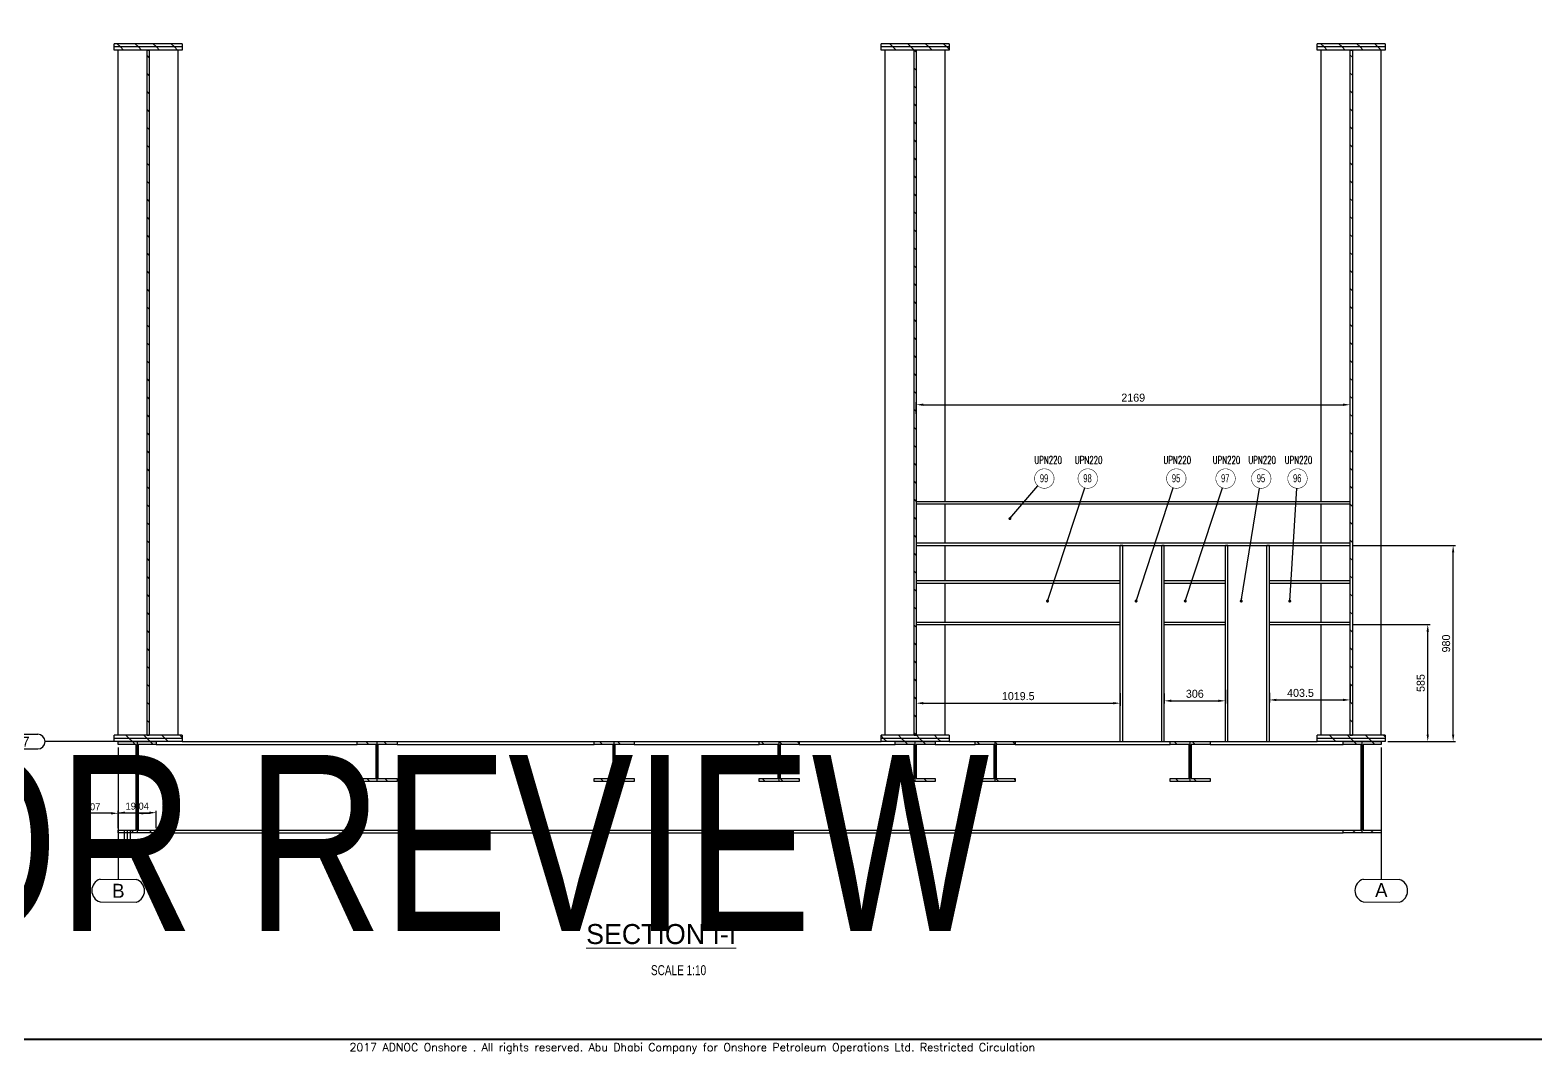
# Model space of a CAD drawing. Header units: millimetres. Extents: x 0 to 16187, y -20471 to 6290.
# Drawn here: x 1579 to 2331, y 3874 to 4386 of the extents above; entities that cross this region are included whole.
import ezdxf
from ezdxf.enums import TextEntityAlignment as Align

# ---------------------------------------------------------------- set-up
doc = ezdxf.new("R2018")
doc.units = ezdxf.units.MM
doc.header["$PDSIZE"] = -1
doc.layers.add('BORDER1', color=3, linetype='Continuous')
doc.layers.add('BORDER2', color=7, linetype='Continuous')
doc.styles.add('MtXpl_txt_shx', font='txt.shx', dxfattribs={"height": 0.2})
doc.styles.add('ROMANC', font='ROMANC', dxfattribs={"height": 5})
doc.styles.add('ROMAND-1', font='ic-romand.shx')
doc.styles.add('ROMANS', font='ROMANS.shx', dxfattribs={"width": 0.8})
doc.styles.add('ROMANT', font='ROMANT', dxfattribs={"height": 4})
doc.styles.add('SLDTEXTSTYLE0', font='TXT', dxfattribs={"width": 0.75})
doc.styles.add('SLDTEXTSTYLE2', font='TXT', dxfattribs={"width": 0.686449})
doc.dimstyles.new('AM_ISO', dxfattribs={"dimtxt": 3.5, "dimasz": 3.5, "dimexe": 1, "dimexo": 1, "dimgap": 1.5, "dimtad": 1, "dimdsep": 46, "dimtxsty": 'Standard', "dimcen": 0, "dimclrd": 1, "dimclre": 1, "dimclrt": 1, "dimadec": 0, "dimazin": 2, "dimtp": 0.1, "dimtm": 0.1, "dimtfac": 0.71, "dimtdec": 3, "dimtmove": 0, "dimatfit": 3, "dimfxl": 1, "dimlwd": -1, "dimlwe": -1, "dimarcsym": 1})
doc.dimstyles.new('AM_ISO$7', dxfattribs={"dimtxt": 3.5, "dimasz": 3.5, "dimexe": 1, "dimexo": 1, "dimgap": 1.5, "dimtad": 1, "dimtoh": 1, "dimdsep": 46, "dimtxsty": 'Standard', "dimcen": 0, "dimclrd": 1, "dimclre": 1, "dimclrt": 1, "dimadec": 0, "dimazin": 2, "dimtp": 0.1, "dimtm": 0.1, "dimtfac": 0.71, "dimtdec": 3, "dimtmove": 0, "dimatfit": 3, "dimfxl": 1, "dimlwd": -1, "dimlwe": -1, "dimarcsym": 1})
pattern_1 = [(135, (3624.152, 994.085), (-4.490128, -4.490128), [])]

# ---------------------------------------------------------------- blocks, each defined once
blk = doc.blocks.new('A$7E9318A251333')
at = {"color": 1}
blk.add_line((13.2, 77.37), (13.2, 11.43), dxfattribs=at)
at = {"color": 1, "ltscale": 0.2}
blk.add_line((4.15, 11.48), (22.25, 11.39), dxfattribs=at)
at = {"color": 1, "linetype": 'Continuous', "lineweight": 25}
blk.add_line((4.14, 0.09), (22.29, 0.01), dxfattribs=at)
at = {"color": 1, "ltscale": 0.2}
for centre, radius, start, end in [((5.98, 5.79), 5.98, 107.86898, 252.02455), ((20.4, 5.69), 5.99, 287.96509, 71.9697)]:
    blk.add_arc(centre, radius, start, end, dxfattribs=at)
at = {"color": 1, "linetype": 'Continuous', "lineweight": 25}
blk.add_text('B', height=7, rotation=359.95368, dxfattribs=at).set_placement((10.17, 2.17))
blk = doc.blocks.new('A$7E9318A25A27D')
at = {"color": 1}
blk.add_line((13.2, 77.36), (13.2, 11.43), dxfattribs=at)
at = {"color": 1, "ltscale": 0.2}
blk.add_line((4.15, 11.48), (22.25, 11.39), dxfattribs=at)
at = {"color": 1, "linetype": 'Continuous', "lineweight": 25}
blk.add_line((4.14, 0.09), (22.29, 0.01), dxfattribs=at)
at = {"color": 1, "ltscale": 0.2}
for centre, radius, start, end in [((5.98, 5.79), 5.98, 107.86898, 252.02455), ((20.4, 5.69), 5.99, 287.96509, 71.9697)]:
    blk.add_arc(centre, radius, start, end, dxfattribs=at)
at = {"color": 1, "linetype": 'Continuous', "lineweight": 25}
blk.add_text('A', height=7, rotation=359.95368, dxfattribs=at).set_placement((10.1, 2.5))
blk = doc.blocks.new('A$7E9319A1D3A3DF')
at = {"color": 7, "linetype": 'Continuous', "lineweight": 25}
for p, q in [((3.67, 7.35), (39.25, 7.35)), ((3.67, 0), (39.25, 0))]:
    blk.add_line(p, q, dxfattribs=at)
blk.add_line((94.91, 3.67), (42.92, 3.67))
for centre, start, end in [((3.67, 3.67), 90, 270), ((39.25, 3.67), 270, 90)]:
    blk.add_arc(centre, 3.67, start, end, dxfattribs=at)
blk.add_text('EL.+0.457', height=5, dxfattribs=at).set_placement((4.45, 1.05))
blk = doc.blocks.new('*D3390')
at = {"color": 1, "linetype": 'ByBlock'}
for p, q in [((2021.6, 4194.06), (2021.6, 4199.82)), ((2025.1, 4198.57), (2235, 4198.57)), ((2238.5, 4195.6), (2238.5, 4199.82))]:
    blk.add_line(p, q, dxfattribs=at)
at = {"color": 1}
for points in [[(2025.1, 4199.15), (2025.1, 4197.99), (2021.6, 4198.57)], [(2235, 4197.99), (2235, 4199.15), (2238.5, 4198.57)]]:
    blk.add_solid(points, dxfattribs=at)
at = {"layer": 'Defpoints', "color": 0}
for p in [(2021.6, 4192.81), (2238.5, 4198.57), (2238.5, 4194.35)]:
    blk.add_point(p, dxfattribs=at)
at = {"color": 1, "insert": (2130.05, 4202.07), "char_height": 4, "attachment_point": 5}
blk.add_mtext('2169', dxfattribs=at)
blk = doc.blocks.new('*D3391')
at = {"color": 1, "linetype": 'ByBlock'}
for p, q in [((2239.75, 4128.22), (2291.24, 4128.22)), ((2289.99, 4033.72), (2289.99, 4124.72)), ((2257.3, 4030.22), (2291.24, 4030.22))]:
    blk.add_line(p, q, dxfattribs=at)
at = {"color": 1}
for points in [[(2290.57, 4124.72), (2289.41, 4124.72), (2289.99, 4128.22)], [(2289.41, 4033.72), (2290.57, 4033.72), (2289.99, 4030.22)]]:
    blk.add_solid(points, dxfattribs=at)
at = {"layer": 'Defpoints', "color": 0}
for p in [(2238.5, 4128.22), (2289.99, 4128.22), (2256.05, 4030.22)]:
    blk.add_point(p, dxfattribs=at)
at = {"color": 1, "insert": (2286.49, 4079.22), "char_height": 4, "attachment_point": 5, "rotation": 90}
blk.add_mtext('980', dxfattribs=at)
blk = doc.blocks.new('*D3392')
at = {"color": 1, "linetype": 'ByBlock'}
for p, q in [((2239.75, 4088.72), (2278.54, 4088.72)), ((2277.29, 4033.72), (2277.29, 4085.22)), ((2257.3, 4030.22), (2278.54, 4030.22))]:
    blk.add_line(p, q, dxfattribs=at)
at = {"color": 1}
for points in [[(2277.88, 4085.22), (2276.71, 4085.22), (2277.29, 4088.72)], [(2276.71, 4033.72), (2277.88, 4033.72), (2277.29, 4030.22)]]:
    blk.add_solid(points, dxfattribs=at)
at = {"layer": 'Defpoints', "color": 0}
for p in [(2238.5, 4088.72), (2277.29, 4088.72), (2256.05, 4030.22)]:
    blk.add_point(p, dxfattribs=at)
at = {"color": 1, "insert": (2273.79, 4059.47), "char_height": 4, "attachment_point": 5, "rotation": 90}
blk.add_mtext('585', dxfattribs=at)
blk = doc.blocks.new('*D3393')
at = {"color": 1, "linetype": 'ByBlock'}
for p, q in [((2021.6, 4053.74), (2021.6, 4048.14)), ((2123.55, 4054.48), (2123.55, 4048.14)), ((2025.1, 4049.39), (2120.05, 4049.39))]:
    blk.add_line(p, q, dxfattribs=at)
at = {"color": 1}
for points in [[(2025.1, 4049.97), (2025.1, 4048.81), (2021.6, 4049.39)], [(2120.05, 4048.81), (2120.05, 4049.97), (2123.55, 4049.39)]]:
    blk.add_solid(points, dxfattribs=at)
at = {"layer": 'Defpoints', "color": 0}
for p in [(2021.6, 4054.99), (2123.55, 4055.73), (2123.55, 4049.39)]:
    blk.add_point(p, dxfattribs=at)
at = {"color": 1, "insert": (2072.58, 4052.89), "char_height": 4, "attachment_point": 5}
blk.add_mtext('1019.5', dxfattribs=at)
blk = doc.blocks.new('*D3394')
at = {"color": 1, "linetype": 'ByBlock'}
for p, q in [((2145.55, 4054.25), (2145.55, 4049.32)), ((2149.05, 4050.57), (2172.65, 4050.57)), ((2176.15, 4056.05), (2176.15, 4049.32))]:
    blk.add_line(p, q, dxfattribs=at)
at = {"color": 1}
for points in [[(2149.05, 4051.16), (2149.05, 4049.99), (2145.55, 4050.57)], [(2172.65, 4049.99), (2172.65, 4051.16), (2176.15, 4050.57)]]:
    blk.add_solid(points, dxfattribs=at)
at = {"layer": 'Defpoints', "color": 0}
for p in [(2176.15, 4057.3), (2145.55, 4055.5), (2176.15, 4050.57)]:
    blk.add_point(p, dxfattribs=at)
at = {"color": 1, "insert": (2160.85, 4054.07), "char_height": 4, "attachment_point": 5}
blk.add_mtext('306', dxfattribs=at)
blk = doc.blocks.new('*D3395')
at = {"color": 1, "linetype": 'ByBlock'}
for p, q in [((2238.5, 4058.36), (2238.5, 4049.77)), ((2198.15, 4054.51), (2198.15, 4049.77)), ((2201.65, 4051.02), (2235, 4051.02))]:
    blk.add_line(p, q, dxfattribs=at)
at = {"color": 1}
for points in [[(2201.65, 4051.6), (2201.65, 4050.43), (2198.15, 4051.02)], [(2235, 4050.43), (2235, 4051.6), (2238.5, 4051.02)]]:
    blk.add_solid(points, dxfattribs=at)
at = {"layer": 'Defpoints', "color": 0}
for p in [(2238.5, 4059.61), (2198.15, 4055.76), (2238.5, 4051.02)]:
    blk.add_point(p, dxfattribs=at)
at = {"color": 1, "insert": (2213.68, 4054.52), "char_height": 4, "attachment_point": 5}
blk.add_mtext('403.5', dxfattribs=at)
blk = doc.blocks.new('*U609')
at = {"layer": 'BORDER1', "color": 154, "true_color": 0x1859a9, "const_width": 1}
blk.add_lwpolyline([(1.81, 811), (1144, 811), (1144, 0), (0, 0), (0, 811)], close=True, dxfattribs=at)
at = {"layer": 'BORDER2', "color": 154, "true_color": 0x1859a9, "style": 'ROMANS'}
blk.add_text('2017 ADNOC Onshore . All rights reserved. Abu Dhabi Company for Onshore Petroleum Operations Ltd. Restricted Circulation', height=4, dxfattribs=at).set_placement((489.5, -2), align=Align.TOP_CENTER)
at = {"layer": 'BORDER2', "flags": 8}
for tag, height, style, p in [('REV-A', 3.24, 'ROMANS', (986.93, 140.25)), ('RE-A', 8.06, 'ROMANT', (1084.63, 7.17))]:
    blk.add_attdef(tag, text='', height=height, dxfattribs=dict(at, style=style)).set_placement(p, align=Align.CENTER)
at = {"layer": 'BORDER2', "style": 'ROMANS', "width": 3.830216}
blk.add_attdef('DATE-A', text='', height=3.24, dxfattribs=at).set_placement((995.51, 140.25), (1008.51, 140.25), align=Align.FIT)
at = {"layer": 'BORDER2'}
for tag, height, style, p in [('DRN-A', 3.24, 'ROMANS', (1018.38, 140.25)), ('CHD-A', 3.24, 'ROMANS', (1032.35, 140.25)), ('APD-A', 3.24, 'ROMANS', (1046.64, 140.25)), ('CONS_CONT_VEND', 4.2, 'ROMANC', (1061.39, 72.83))]:
    blk.add_attdef(tag, text='', height=height, dxfattribs=dict(at, style=style)).set_placement(p, align=Align.CENTER)
at = {"layer": 'BORDER2', "style": 'ROMANS', "width": 0.8}
for tag, p, height in [('1:X', (997.23, 122.55), 3.5), ('LOC', (1042.74, 122.55), 3.5), ('PROJ_NO', (1118.64, 122.55), 3.5), ('CONS_DRG_NO', (1011, 63), 3)]:
    blk.add_attdef(tag, p, '', height=height, dxfattribs=at)
at = {"layer": 'BORDER2', "lineweight": 30, "width": 0.8, "flags": 104}
blk.add_attdef('COMMENTS-A', text='', height=2.2, dxfattribs=at).set_placement((1055.21, 142.07), align=Align.MIDDLE_LEFT)
at = {"layer": 'BORDER2', "style": 'ROMANS', "width": 0.8}
for tag, p in [('PROJECT_TITLE_1', (1061.07, 55.35)), ('PROJECT_TITLE_2', (1061.07, 49.3))]:
    blk.add_attdef(tag, text='', height=3.5, dxfattribs=at).set_placement(p, align=Align.MIDDLE)
at = {"layer": 'BORDER2', "style": 'ROMANT', "width": 0.8}
for tag, p in [('DRG_TITLE_1', (1061.07, 36.31)), ('DRG_TITLE_2', (1061.07, 28.31)), ('DRG_TITLE_3', (1061.07, 20.31))]:
    blk.add_attdef(tag, text='', height=5, dxfattribs=at).set_placement(p, align=Align.CENTER)
at = {"layer": 'BORDER2', "style": 'ROMANT'}
for tag, p in [('AR', (995, 7.17)), ('PA', (1011.74, 7.17)), ('DC', (1028.45, 7.17)), ('TS', (1120.84, 7.17))]:
    blk.add_attdef(tag, p, '', height=8.06, dxfattribs=at)
for tag, p in [('SRNO', (1074.7, 7.17)), ('SH', (1115.8, 7.18))]:
    blk.add_attdef(tag, text='', height=8.06, dxfattribs=at).set_placement(p, align=Align.RIGHT)
at = {"layer": 'BORDER2', "style": 'ROMANS', "flags": 2}
blk.add_attdef('TB_VERSION', text='', height=2, dxfattribs=at).set_placement((1, -1), align=Align.TOP_LEFT)
blk = doc.blocks.new('*D4014')
at = {"color": 1, "linetype": 'ByBlock'}
for p, q in [((1622.65, 3986.97), (1622.65, 3995.66)), ((1626.15, 3994.66), (1638.19, 3994.66)), ((1641.69, 3986.97), (1641.69, 3995.66))]:
    blk.add_line(p, q, dxfattribs=at)
at = {"color": 1}
for points in [[(1626.15, 3995.24), (1626.15, 3994.08), (1622.65, 3994.66)], [(1638.19, 3994.08), (1638.19, 3995.24), (1641.69, 3994.66)]]:
    blk.add_solid(points, dxfattribs=at)
at = {"layer": 'Defpoints', "color": 0}
for p in [(1641.69, 3994.66), (1622.65, 3985.97), (1641.69, 3985.97)]:
    blk.add_point(p, dxfattribs=at)
at = {"color": 1, "insert": (1632.17, 3997.91), "char_height": 3.5, "attachment_point": 5}
blk.add_mtext('19.04', dxfattribs=at)
blk = doc.blocks.new('*D4015')
at = {"color": 1, "linetype": 'ByBlock'}
for p, q in [((1619.15, 3994.35), (1602.74, 3994.35)), ((1622.65, 3986.97), (1622.65, 3995.35)), ((1631.72, 3994.35), (1622.65, 3994.35)), ((1631.72, 3986.97), (1631.72, 3995.35)), ((1635.22, 3994.35), (1638.72, 3994.35))]:
    blk.add_line(p, q, dxfattribs=at)
at = {"color": 1}
for points in [[(1619.15, 3993.76), (1619.15, 3994.93), (1622.65, 3994.35)], [(1635.22, 3994.93), (1635.22, 3993.76), (1631.72, 3994.35)]]:
    blk.add_solid(points, dxfattribs=at)
at = {"layer": 'Defpoints', "color": 0}
for p in [(1622.65, 3994.35), (1622.65, 3985.97), (1631.72, 3985.97)]:
    blk.add_point(p, dxfattribs=at)
at = {"color": 1, "insert": (1609.19, 3997.6), "char_height": 3.5, "attachment_point": 5}
blk.add_mtext('9.07', dxfattribs=at)

msp = doc.modelspace()

# ---------------------------------------------------------------- hatches: boundary and pattern name
at = {"linetype": 'Continuous', "lineweight": 18}
h = msp.add_hatch(dxfattribs=at)
h.set_pattern_fill('ANSI31', scale=2, angle=90, style=0)
h.set_pattern_definition(pattern_1)
h.paths.add_polyline_path([(1654.65277, 4377.4151), (1654.65277, 4379.0151), (1620.65277, 4379.0151), (1620.65277, 4377.4151)], flags=0)
h = msp.add_hatch(dxfattribs=at)
h.set_pattern_fill('ANSI31', scale=2, angle=90, style=0)
h.set_pattern_definition(pattern_1)
h.paths.add_polyline_path([(1654.65277, 4375.8151), (1654.65277, 4377.4151), (1620.65277, 4377.4151), (1620.65277, 4375.8151)], flags=0)
h = msp.add_hatch(dxfattribs=at)
h.set_pattern_fill('ANSI31', scale=2, angle=90, style=0)
h.set_pattern_definition(pattern_1)
h.paths.add_polyline_path([(1637.10277, 4375.8151), (1637.10277, 4033.4151), (1638.20277, 4033.4151), (1638.20277, 4375.8151)], flags=0)
h = msp.add_hatch(dxfattribs=at)
h.set_pattern_fill('ANSI31', scale=2, angle=90, style=0)
h.set_pattern_definition(pattern_1)
h.paths.add_polyline_path([(2038.05277, 4377.4151), (2038.05277, 4379.0151), (2004.05277, 4379.0151), (2004.05277, 4377.4151)], flags=0)
h = msp.add_hatch(dxfattribs=at)
h.set_pattern_fill('ANSI31', scale=2, angle=90, style=0)
h.set_pattern_definition(pattern_1)
h.paths.add_polyline_path([(2038.05277, 4375.8151), (2038.05277, 4377.4151), (2004.05277, 4377.4151), (2004.05277, 4375.8151)], flags=0)
h = msp.add_hatch(dxfattribs=at)
h.set_pattern_fill('ANSI31', scale=2, angle=90, style=0)
h.set_pattern_definition(pattern_1)
h.paths.add_polyline_path([(2020.50277, 4375.8151), (2020.50277, 4033.4151), (2021.60277, 4033.4151), (2021.60277, 4375.8151)], flags=0)
h = msp.add_hatch(dxfattribs=at)
h.set_pattern_fill('ANSI31', scale=2, angle=90, style=0)
h.set_pattern_definition(pattern_1)
h.paths.add_polyline_path([(2222.05277, 4379.0151), (2222.05277, 4377.4151), (2256.05277, 4377.4151), (2256.05277, 4379.0151)], flags=0)
h = msp.add_hatch(dxfattribs=at)
h.set_pattern_fill('ANSI31', scale=2, angle=90, style=0)
h.set_pattern_definition(pattern_1)
h.paths.add_polyline_path([(2222.05277, 4377.4151), (2222.05277, 4375.8151), (2256.05277, 4375.8151), (2256.05277, 4377.4151)], flags=0)
h = msp.add_hatch(dxfattribs=at)
h.set_pattern_fill('ANSI31', scale=2, angle=90, style=0)
h.set_pattern_definition(pattern_1)
h.paths.add_polyline_path([(2238.50277, 4375.8151), (2238.50277, 4033.4151), (2239.60277, 4033.4151), (2239.60277, 4375.8151)], flags=0)
h = msp.add_hatch(dxfattribs=at)
h.set_pattern_fill('ANSI31', scale=2, angle=90, style=0)
h.set_pattern_definition(pattern_1)
h.paths.add_polyline_path([(1654.65277, 4031.8151), (1654.65277, 4033.4151), (1620.65277, 4033.4151), (1620.65277, 4031.8151)], flags=0)
h = msp.add_hatch(dxfattribs=at)
h.set_pattern_fill('ANSI31', scale=2, angle=90, style=0)
h.set_pattern_definition(pattern_1)
h.paths.add_polyline_path([(1654.65277, 4030.2151), (1654.65277, 4031.8151), (1620.65277, 4031.8151), (1620.65277, 4030.2151)], flags=0)
h = msp.add_hatch(dxfattribs=at)
h.set_pattern_fill('ANSI31', scale=2, angle=90, style=0)
h.set_pattern_definition(pattern_1)
h.paths.add_polyline_path([(1622.65277, 3984.5151), (1632.17277, 3984.5151), (1632.17277, 4030.2151), (1622.65277, 4030.2151), (1622.65277, 4028.7651), (1631.72277, 4028.7651), (1631.72277, 3985.9651), (1622.65277, 3985.9651)], flags=0)
h = msp.add_hatch(dxfattribs=at)
h.set_pattern_fill('ANSI31', scale=2, angle=90, style=0)
h.set_pattern_definition(pattern_1)
h.paths.add_polyline_path([(1641.69277, 3984.5151), (1641.69277, 3985.9651), (1632.62277, 3985.9651), (1632.62277, 4028.7651), (1641.69277, 4028.7651), (1641.69277, 4030.2151), (1632.17277, 4030.2151), (1632.17277, 3984.5151)], flags=0)
h = msp.add_hatch(dxfattribs=at)
h.set_pattern_fill('ANSI31', scale=2, angle=90, style=0)
h.set_pattern_definition(pattern_1)
h.paths.add_polyline_path([(1751.60277, 4028.7151), (1751.60277, 4011.7151), (1742.05277, 4011.7151), (1742.05277, 4010.2151), (1752.05277, 4010.2151), (1752.05277, 4030.2151), (1742.05277, 4030.2151), (1742.05277, 4028.7151)], flags=0)
h = msp.add_hatch(dxfattribs=at)
h.set_pattern_fill('ANSI31', scale=2, angle=90, style=0)
h.set_pattern_definition(pattern_1)
h.paths.add_polyline_path([(1762.05277, 4030.2151), (1752.05277, 4030.2151), (1752.05277, 4010.2151), (1762.05277, 4010.2151), (1762.05277, 4011.7151), (1752.50277, 4011.7151), (1752.50277, 4028.7151), (1762.05277, 4028.7151)], flags=0)
h = msp.add_hatch(dxfattribs=at)
h.set_pattern_fill('ANSI31', scale=2, angle=90, style=0)
h.set_pattern_definition(pattern_1)
h.paths.add_polyline_path([(1870.10277, 4028.7151), (1870.10277, 4011.7151), (1860.55277, 4011.7151), (1860.55277, 4010.2151), (1870.55277, 4010.2151), (1870.55277, 4030.2151), (1860.55277, 4030.2151), (1860.55277, 4028.7151)], flags=0)
h = msp.add_hatch(dxfattribs=at)
h.set_pattern_fill('ANSI31', scale=2, angle=90, style=0)
h.set_pattern_definition(pattern_1)
h.paths.add_polyline_path([(1880.55277, 4030.2151), (1870.55277, 4030.2151), (1870.55277, 4010.2151), (1880.55277, 4010.2151), (1880.55277, 4011.7151), (1871.00277, 4011.7151), (1871.00277, 4028.7151), (1880.55277, 4028.7151)], flags=0)
h = msp.add_hatch(dxfattribs=at)
h.set_pattern_fill('ANSI31', scale=2, angle=90, style=0)
h.set_pattern_definition(pattern_1)
h.paths.add_polyline_path([(1952.60277, 4028.7151), (1952.60277, 4011.7151), (1943.05277, 4011.7151), (1943.05277, 4010.2151), (1953.05277, 4010.2151), (1953.05277, 4030.2151), (1943.05277, 4030.2151), (1943.05277, 4028.7151)], flags=0)
h = msp.add_hatch(dxfattribs=at)
h.set_pattern_fill('ANSI31', scale=2, angle=90, style=0)
h.set_pattern_definition(pattern_1)
h.paths.add_polyline_path([(1963.05277, 4030.2151), (1953.05277, 4030.2151), (1953.05277, 4010.2151), (1963.05277, 4010.2151), (1963.05277, 4011.7151), (1953.50277, 4011.7151), (1953.50277, 4028.7151), (1963.05277, 4028.7151)], flags=0)
h = msp.add_hatch(dxfattribs=at)
h.set_pattern_fill('ANSI31', scale=2, angle=90, style=0)
h.set_pattern_definition(pattern_1)
h.paths.add_polyline_path([(2038.05277, 4031.8151), (2038.05277, 4033.4151), (2004.05277, 4033.4151), (2004.05277, 4031.8151)], flags=0)
h = msp.add_hatch(dxfattribs=at)
h.set_pattern_fill('ANSI31', scale=2, angle=90, style=0)
h.set_pattern_definition(pattern_1)
h.paths.add_polyline_path([(2038.05277, 4030.2151), (2038.05277, 4031.8151), (2004.05277, 4031.8151), (2004.05277, 4030.2151)], flags=0)
h = msp.add_hatch(dxfattribs=at)
h.set_pattern_fill('ANSI31', scale=2, angle=90, style=0)
h.set_pattern_definition(pattern_1)
h.paths.add_polyline_path([(2011.05277, 4028.7151), (2020.60277, 4028.7151), (2020.60277, 4011.7151), (2011.05277, 4011.7151), (2011.05277, 4010.2151), (2021.05277, 4010.2151), (2021.05277, 4030.2151), (2011.05277, 4030.2151)], flags=0)
h = msp.add_hatch(dxfattribs=at)
h.set_pattern_fill('ANSI31', scale=2, angle=90, style=0)
h.set_pattern_definition(pattern_1)
h.paths.add_polyline_path([(2021.05277, 4010.2151), (2031.05277, 4010.2151), (2031.05277, 4011.7151), (2021.50277, 4011.7151), (2021.50277, 4028.7151), (2031.05277, 4028.7151), (2031.05277, 4030.2151), (2021.05277, 4030.2151)], flags=0)
h = msp.add_hatch(dxfattribs=at)
h.set_pattern_fill('ANSI31', scale=2, angle=90, style=0)
h.set_pattern_definition(pattern_1)
h.paths.add_polyline_path([(2060.60277, 4028.7151), (2060.60277, 4011.7151), (2051.05277, 4011.7151), (2051.05277, 4010.2151), (2061.05277, 4010.2151), (2061.05277, 4030.2151), (2051.05277, 4030.2151), (2051.05277, 4028.7151)], flags=0)
h = msp.add_hatch(dxfattribs=at)
h.set_pattern_fill('ANSI31', scale=2, angle=90, style=0)
h.set_pattern_definition(pattern_1)
h.paths.add_polyline_path([(2071.05277, 4030.2151), (2061.05277, 4030.2151), (2061.05277, 4010.2151), (2071.05277, 4010.2151), (2071.05277, 4011.7151), (2061.50277, 4011.7151), (2061.50277, 4028.7151), (2071.05277, 4028.7151)], flags=0)
h = msp.add_hatch(dxfattribs=at)
h.set_pattern_fill('ANSI31', scale=2, angle=90, style=0)
h.set_pattern_definition(pattern_1)
h.paths.add_polyline_path([(2148.55277, 4028.7151), (2158.10277, 4028.7151), (2158.10277, 4011.7151), (2148.55277, 4011.7151), (2148.55277, 4010.2151), (2158.55277, 4010.2151), (2158.55277, 4030.2151), (2148.55277, 4030.2151)], flags=0)
h = msp.add_hatch(dxfattribs=at)
h.set_pattern_fill('ANSI31', scale=2, angle=90, style=0)
h.set_pattern_definition(pattern_1)
h.paths.add_polyline_path([(2158.55277, 4010.2151), (2168.55277, 4010.2151), (2168.55277, 4011.7151), (2159.00277, 4011.7151), (2159.00277, 4028.7151), (2168.55277, 4028.7151), (2168.55277, 4030.2151), (2158.55277, 4030.2151)], flags=0)
h = msp.add_hatch(dxfattribs=at)
h.set_pattern_fill('ANSI31', scale=2, angle=90, style=0)
h.set_pattern_definition(pattern_1)
h.paths.add_polyline_path([(2222.05277, 4033.4151), (2222.05277, 4031.8151), (2256.05277, 4031.8151), (2256.05277, 4033.4151)], flags=0)
h = msp.add_hatch(dxfattribs=at)
h.set_pattern_fill('ANSI31', scale=2, angle=90, style=0)
h.set_pattern_definition(pattern_1)
h.paths.add_polyline_path([(2222.05277, 4031.8151), (2222.05277, 4030.2151), (2256.05277, 4030.2151), (2256.05277, 4031.8151)], flags=0)
h = msp.add_hatch(dxfattribs=at)
h.set_pattern_fill('ANSI31', scale=2, angle=90, style=0)
h.set_pattern_definition(pattern_1)
h.paths.add_polyline_path([(2235.01277, 3985.9651), (2235.01277, 3984.5151), (2244.53277, 3984.5151), (2244.53277, 4030.2151), (2235.01277, 4030.2151), (2235.01277, 4028.7651), (2244.08277, 4028.7651), (2244.08277, 3985.9651)], flags=0)
h = msp.add_hatch(dxfattribs=at)
h.set_pattern_fill('ANSI31', scale=2, angle=90, style=0)
h.set_pattern_definition(pattern_1)
h.paths.add_polyline_path([(2244.53277, 3984.5151), (2254.05277, 3984.5151), (2254.05277, 3985.9651), (2244.98277, 3985.9651), (2244.98277, 4028.7651), (2254.05277, 4028.7651), (2254.05277, 4030.2151), (2244.53277, 4030.2151)], flags=0)

# ---------------------------------------------------------------- linework, layer by layer
at = {"color": 7, "linetype": 'Continuous', "lineweight": 25}
for p, q in [((1620.65277, 4377.4151), (1620.65277, 4379.0151)), ((1654.65277, 4379.0151), (1620.65277, 4379.0151)), ((1654.65277, 4377.4151), (1620.65277, 4377.4151)), ((1620.65277, 4375.8151), (1620.65277, 4377.4151)), ((1654.65277, 4375.8151), (1620.65277, 4375.8151)), ((1622.65277, 4033.4151), (1622.65277, 4375.8151)), ((1637.10277, 4375.8151), (1638.20277, 4375.8151)), ((1637.10277, 4033.4151), (1637.10277, 4375.8151)), ((1638.20277, 4375.8151), (1638.20277, 4033.4151)), ((1652.65277, 4033.4151), (1652.65277, 4375.8151)), ((1654.65277, 4379.0151), (1654.65277, 4377.4151)), ((1654.65277, 4377.4151), (1654.65277, 4375.8151)), ((2004.05277, 4377.4151), (2004.05277, 4379.0151)), ((2038.05277, 4379.0151), (2004.05277, 4379.0151)), ((2038.05277, 4377.4151), (2004.05277, 4377.4151)), ((2004.05277, 4375.8151), (2004.05277, 4377.4151)), ((2038.05277, 4375.8151), (2004.05277, 4375.8151)), ((2006.05277, 4033.4151), (2006.05277, 4375.8151)), ((2020.50277, 4375.8151), (2021.60277, 4375.8151)), ((2020.50277, 4033.4151), (2020.50277, 4375.8151)), ((2021.60277, 4375.8151), (2021.60277, 4033.4151)), ((2036.05277, 4150.2151), (2036.05277, 4375.8151)), ((2038.05277, 4379.0151), (2038.05277, 4377.4151)), ((2038.05277, 4377.4151), (2038.05277, 4375.8151)), ((2256.05277, 4379.0151), (2222.05277, 4379.0151)), ((2222.05277, 4377.4151), (2222.05277, 4379.0151)), ((2256.05277, 4377.4151), (2222.05277, 4377.4151)), ((2222.05277, 4375.8151), (2222.05277, 4377.4151)), ((2256.05277, 4375.8151), (2222.05277, 4375.8151)), ((2224.05277, 4150.2151), (2224.05277, 4375.8151)), ((2238.50277, 4375.8151), (2239.60277, 4375.8151)), ((2238.50277, 4033.4151), (2238.50277, 4375.8151)), ((2239.60277, 4375.8151), (2239.60277, 4033.4151)), ((2254.05277, 4033.4151), (2254.05277, 4375.8151)), ((2256.05277, 4379.0151), (2256.05277, 4377.4151)), ((2256.05277, 4377.4151), (2256.05277, 4375.8151)), ((2021.60277, 4150.2151), (2238.50277, 4150.2151)), ((2021.60277, 4148.9651), (2238.50277, 4148.9651)), ((2036.05277, 4129.4651), (2036.05277, 4148.9651)), ((2224.05277, 4129.4651), (2224.05277, 4148.9651)), ((2021.60277, 4129.4651), (2238.50277, 4129.4651)), ((2021.60277, 4128.2151), (2238.50277, 4128.2151)), ((2036.05277, 4110.7151), (2036.05277, 4128.2151)), ((2123.55277, 4030.2151), (2123.55277, 4128.2151)), ((2124.80277, 4128.2151), (2123.55277, 4128.2151)), ((2124.80277, 4030.2151), (2124.80277, 4128.2151)), ((2145.55277, 4128.2151), (2144.30277, 4128.2151)), ((2144.30277, 4030.2151), (2144.30277, 4128.2151)), ((2145.55277, 4030.2151), (2145.55277, 4128.2151)), ((2177.40277, 4128.2151), (2176.15277, 4128.2151)), ((2176.15277, 4030.2151), (2176.15277, 4128.2151)), ((2177.40277, 4030.2151), (2177.40277, 4128.2151)), ((2196.90277, 4030.2151), (2196.90277, 4128.2151)), ((2198.15277, 4128.2151), (2196.90277, 4128.2151)), ((2198.15277, 4030.2151), (2198.15277, 4128.2151)), ((2224.05277, 4110.7151), (2224.05277, 4128.2151)), ((2021.60277, 4110.7151), (2123.55277, 4110.7151)), ((2123.55277, 4109.4651), (2123.55277, 4110.7151)), ((2145.55277, 4110.7151), (2176.15277, 4110.7151)), ((2145.55277, 4109.4651), (2145.55277, 4110.7151)), ((2176.15277, 4109.4651), (2176.15277, 4110.7151)), ((2198.15277, 4110.7151), (2238.50277, 4110.7151)), ((2198.15277, 4109.4651), (2198.15277, 4110.7151)), ((2021.60277, 4109.4651), (2123.55277, 4109.4651)), ((2036.05277, 4089.9651), (2036.05277, 4109.4651)), ((2145.55277, 4109.4651), (2176.15277, 4109.4651)), ((2198.15277, 4109.4651), (2238.50277, 4109.4651)), ((2224.05277, 4089.9651), (2224.05277, 4109.4651)), ((2021.60277, 4089.9651), (2123.55277, 4089.9651)), ((2021.60277, 4088.7151), (2123.55277, 4088.7151)), ((2036.05277, 4033.4151), (2036.05277, 4088.7151)), ((2123.55277, 4088.7151), (2123.55277, 4089.9651)), ((2145.55277, 4088.7151), (2145.55277, 4089.9651)), ((2145.55277, 4089.9651), (2176.15277, 4089.9651)), ((2145.55277, 4088.7151), (2176.15277, 4088.7151)), ((2176.15277, 4088.7151), (2176.15277, 4089.9651)), ((2198.15277, 4088.7151), (2198.15277, 4089.9651)), ((2198.15277, 4089.9651), (2238.50277, 4089.9651)), ((2198.15277, 4088.7151), (2238.50277, 4088.7151)), ((2224.05277, 4033.4151), (2224.05277, 4088.7151)), ((1620.65277, 4031.8151), (1620.65277, 4033.4151)), ((1654.65277, 4033.4151), (1620.65277, 4033.4151)), ((1620.65277, 4030.2151), (1620.65277, 4031.8151)), ((1654.65277, 4031.8151), (1620.65277, 4031.8151)), ((1654.65277, 4030.2151), (1620.65277, 4030.2151)), ((1622.65277, 4028.7651), (1622.65277, 4030.2151)), ((1622.65277, 4030.2151), (1632.17277, 4030.2151)), ((1631.72277, 4028.7651), (1622.65277, 4028.7651)), ((1631.72277, 3985.9651), (1631.72277, 4028.7651)), ((1632.17277, 4030.2151), (1632.17277, 3984.5151)), ((1632.17277, 4030.2151), (1641.69277, 4030.2151)), ((1641.69277, 4028.7651), (1632.62277, 4028.7651)), ((1632.62277, 4028.7651), (1632.62277, 3985.9651)), ((1637.10277, 4033.4151), (1638.20277, 4033.4151)), ((1641.69277, 4030.2151), (1641.69277, 4028.7651)), ((1641.69277, 4028.7651), (1742.05277, 4028.7651)), ((1654.65277, 4033.4151), (1654.65277, 4031.8151)), ((1654.65277, 4031.8151), (1654.65277, 4030.2151)), ((1654.65277, 4030.2151), (1742.05277, 4030.2151)), ((1742.05277, 4028.7151), (1742.05277, 4030.2151)), ((1742.05277, 4030.2151), (1752.05277, 4030.2151)), ((1751.60277, 4028.7151), (1742.05277, 4028.7151)), ((1751.60277, 4011.7151), (1751.60277, 4028.7151)), ((1752.05277, 4010.2151), (1752.05277, 4030.2151)), ((1752.05277, 4030.2151), (1762.05277, 4030.2151)), ((1752.50277, 4028.7151), (1752.50277, 4011.7151)), ((1762.05277, 4028.7151), (1752.50277, 4028.7151)), ((1762.05277, 4030.2151), (1762.05277, 4028.7151)), ((1762.05277, 4030.2151), (1860.55277, 4030.2151)), ((1762.05277, 4028.7651), (1860.55277, 4028.7651)), ((1860.55277, 4028.7151), (1860.55277, 4030.2151)), ((1860.55277, 4030.2151), (1870.55277, 4030.2151)), ((1870.10277, 4028.7151), (1860.55277, 4028.7151)), ((1870.10277, 4011.7151), (1870.10277, 4028.7151)), ((1870.55277, 4010.2151), (1870.55277, 4030.2151)), ((1870.55277, 4030.2151), (1880.55277, 4030.2151)), ((1880.55277, 4028.7151), (1871.00277, 4028.7151)), ((1871.00277, 4028.7151), (1871.00277, 4011.7151)), ((1880.55277, 4030.2151), (1880.55277, 4028.7151)), ((1880.55277, 4030.2151), (1943.05277, 4030.2151)), ((1880.55277, 4028.7651), (1943.05277, 4028.7651)), ((1943.05277, 4028.7151), (1943.05277, 4030.2151)), ((1943.05277, 4030.2151), (1953.05277, 4030.2151)), ((1952.60277, 4028.7151), (1943.05277, 4028.7151)), ((1952.60277, 4011.7151), (1952.60277, 4028.7151)), ((1953.05277, 4010.2151), (1953.05277, 4030.2151)), ((1953.05277, 4030.2151), (1963.05277, 4030.2151)), ((1963.05277, 4028.7151), (1953.50277, 4028.7151)), ((1953.50277, 4028.7151), (1953.50277, 4011.7151)), ((1963.05277, 4030.2151), (1963.05277, 4028.7151)), ((1963.05277, 4030.2151), (2004.05277, 4030.2151)), ((1963.05277, 4028.7651), (2011.05277, 4028.7651)), ((2038.05277, 4033.4151), (2004.05277, 4033.4151)), ((2004.05277, 4031.8151), (2004.05277, 4033.4151)), ((2004.05277, 4030.2151), (2004.05277, 4031.8151)), ((2038.05277, 4031.8151), (2004.05277, 4031.8151)), ((2038.05277, 4030.2151), (2004.05277, 4030.2151)), ((2011.05277, 4028.7151), (2011.05277, 4030.2151)), ((2011.05277, 4030.2151), (2021.05277, 4030.2151)), ((2020.60277, 4028.7151), (2011.05277, 4028.7151)), ((2020.50277, 4033.4151), (2021.60277, 4033.4151)), ((2020.60277, 4011.7151), (2020.60277, 4028.7151)), ((2021.05277, 4030.2151), (2031.05277, 4030.2151)), ((2021.05277, 4010.2151), (2021.05277, 4030.2151)), ((2031.05277, 4028.7151), (2021.50277, 4028.7151)), ((2021.50277, 4028.7151), (2021.50277, 4011.7151)), ((2031.05277, 4030.2151), (2031.05277, 4028.7151)), ((2031.05277, 4028.7651), (2051.05277, 4028.7651)), ((2038.05277, 4033.4151), (2038.05277, 4031.8151)), ((2038.05277, 4031.8151), (2038.05277, 4030.2151)), ((2038.05277, 4030.2151), (2051.05277, 4030.2151)), ((2051.05277, 4030.2151), (2061.05277, 4030.2151)), ((2051.05277, 4028.7151), (2051.05277, 4030.2151)), ((2060.60277, 4028.7151), (2051.05277, 4028.7151)), ((2060.60277, 4011.7151), (2060.60277, 4028.7151)), ((2061.05277, 4010.2151), (2061.05277, 4030.2151)), ((2061.05277, 4030.2151), (2071.05277, 4030.2151)), ((2071.05277, 4028.7151), (2061.50277, 4028.7151)), ((2061.50277, 4028.7151), (2061.50277, 4011.7151)), ((2071.05277, 4030.2151), (2071.05277, 4028.7151)), ((2071.05277, 4030.2151), (2148.55277, 4030.2151)), ((2071.05277, 4028.7651), (2148.55277, 4028.7651)), ((2148.55277, 4030.2151), (2158.55277, 4030.2151)), ((2148.55277, 4028.7151), (2148.55277, 4030.2151)), ((2158.10277, 4028.7151), (2148.55277, 4028.7151)), ((2158.10277, 4011.7151), (2158.10277, 4028.7151)), ((2158.55277, 4030.2151), (2168.55277, 4030.2151)), ((2158.55277, 4010.2151), (2158.55277, 4030.2151)), ((2159.00277, 4028.7151), (2159.00277, 4011.7151)), ((2168.55277, 4028.7151), (2159.00277, 4028.7151)), ((2168.55277, 4030.2151), (2168.55277, 4028.7151)), ((2168.55277, 4030.2151), (2222.05277, 4030.2151)), ((2168.55277, 4028.7651), (2235.01277, 4028.7651)), ((2222.05277, 4031.8151), (2222.05277, 4033.4151)), ((2256.05277, 4033.4151), (2222.05277, 4033.4151)), ((2256.05277, 4031.8151), (2222.05277, 4031.8151)), ((2222.05277, 4030.2151), (2222.05277, 4031.8151)), ((2256.05277, 4030.2151), (2222.05277, 4030.2151)), ((2235.01277, 4028.7651), (2235.01277, 4030.2151)), ((2235.01277, 4030.2151), (2244.53277, 4030.2151)), ((2244.08277, 4028.7651), (2235.01277, 4028.7651)), ((2238.50277, 4033.4151), (2239.60277, 4033.4151)), ((2244.08277, 3985.9651), (2244.08277, 4028.7651)), ((2244.53277, 4030.2151), (2254.05277, 4030.2151)), ((2244.53277, 3984.5151), (2244.53277, 4030.2151)), ((2254.05277, 4028.7651), (2244.98277, 4028.7651)), ((2244.98277, 4028.7651), (2244.98277, 3985.9651)), ((2254.05277, 4030.2151), (2254.05277, 4028.7651)), ((2256.05277, 4033.4151), (2256.05277, 4031.8151)), ((2256.05277, 4031.8151), (2256.05277, 4030.2151)), ((1742.05277, 4010.2151), (1742.05277, 4011.7151)), ((1742.05277, 4011.7151), (1751.60277, 4011.7151)), ((1752.05277, 4010.2151), (1742.05277, 4010.2151)), ((1762.05277, 4010.2151), (1752.05277, 4010.2151)), ((1752.50277, 4011.7151), (1762.05277, 4011.7151)), ((1762.05277, 4011.7151), (1762.05277, 4010.2151)), ((1860.55277, 4011.7151), (1870.10277, 4011.7151)), ((1860.55277, 4010.2151), (1860.55277, 4011.7151)), ((1870.55277, 4010.2151), (1860.55277, 4010.2151)), ((1880.55277, 4010.2151), (1870.55277, 4010.2151)), ((1871.00277, 4011.7151), (1880.55277, 4011.7151)), ((1880.55277, 4011.7151), (1880.55277, 4010.2151)), ((1943.05277, 4010.2151), (1943.05277, 4011.7151)), ((1943.05277, 4011.7151), (1952.60277, 4011.7151)), ((1953.05277, 4010.2151), (1943.05277, 4010.2151)), ((1963.05277, 4010.2151), (1953.05277, 4010.2151)), ((1953.50277, 4011.7151), (1963.05277, 4011.7151)), ((1963.05277, 4011.7151), (1963.05277, 4010.2151)), ((2011.05277, 4010.2151), (2011.05277, 4011.7151)), ((2011.05277, 4011.7151), (2020.60277, 4011.7151)), ((2021.05277, 4010.2151), (2011.05277, 4010.2151)), ((2031.05277, 4010.2151), (2021.05277, 4010.2151)), ((2021.50277, 4011.7151), (2031.05277, 4011.7151)), ((2031.05277, 4011.7151), (2031.05277, 4010.2151)), ((2051.05277, 4010.2151), (2051.05277, 4011.7151)), ((2051.05277, 4011.7151), (2060.60277, 4011.7151)), ((2061.05277, 4010.2151), (2051.05277, 4010.2151)), ((2071.05277, 4010.2151), (2061.05277, 4010.2151)), ((2061.50277, 4011.7151), (2071.05277, 4011.7151)), ((2071.05277, 4011.7151), (2071.05277, 4010.2151)), ((2148.55277, 4010.2151), (2148.55277, 4011.7151)), ((2148.55277, 4011.7151), (2158.10277, 4011.7151)), ((2158.55277, 4010.2151), (2148.55277, 4010.2151)), ((2168.55277, 4010.2151), (2158.55277, 4010.2151)), ((2159.00277, 4011.7151), (2168.55277, 4011.7151)), ((2168.55277, 4011.7151), (2168.55277, 4010.2151)), ((1622.65277, 3984.5151), (1622.65277, 3985.9651)), ((1622.65277, 3985.9651), (1631.72277, 3985.9651)), ((1632.17277, 3984.5151), (1622.65277, 3984.5151)), ((1641.69277, 3984.5151), (1632.17277, 3984.5151)), ((1632.62277, 3985.9651), (1641.69277, 3985.9651)), ((1641.69277, 3985.9651), (1641.69277, 3984.5151)), ((1641.69277, 3985.9651), (2235.01277, 3985.9651)), ((1641.69277, 3984.5151), (2235.01277, 3984.5151)), ((2235.01277, 3985.9651), (2244.08277, 3985.9651)), ((2235.01277, 3984.5151), (2235.01277, 3985.9651)), ((2244.53277, 3984.5151), (2235.01277, 3984.5151)), ((2254.05277, 3984.5151), (2244.53277, 3984.5151)), ((2244.98277, 3985.9651), (2254.05277, 3985.9651)), ((2254.05277, 3985.9651), (2254.05277, 3984.5151))]:
    msp.add_line(p, q, dxfattribs=at)
for p, q in [((1625.68777, 3985.9651), (1625.68777, 3972.50104)), ((1627.18777, 3985.9651), (1627.18777, 3972.50104)), ((1628.68777, 3985.9651), (1628.68777, 3972.50104))]:
    msp.add_line(p, q)
at = {"color": 4}
for points in [[(2080.75134, 4161.67635, 0.25, 0.25, -1), (2090.50134, 4161.67635, 0.25, 0.25, -1)], [(2102.45229, 4161.67635, 0.25, 0.25, -1), (2112.20229, 4161.67635, 0.25, 0.25, -1)], [(2171.33401, 4161.67635, 0.25, 0.25, -1), (2181.08401, 4161.67635, 0.25, 0.25, -1)]]:
    msp.add_lwpolyline(points, format="xyseb", close=True, dxfattribs=at)
at = {"color": 2, "const_width": 0.25}
for points in [[(2146.7334, 4161.67635, -1), (2156.4834, 4161.67635, -1)], [(2189.16946, 4161.67635, -1), (2198.91946, 4161.67635, -1)]]:
    msp.add_lwpolyline(points, format="xyb", close=True, dxfattribs=at)
at = {"color": 2}
msp.add_lwpolyline([(2207.31242, 4161.67635, 0.25, 0.25, -1), (2217.06242, 4161.67635, 0.25, 0.25, -1)], format="xyseb", close=True, dxfattribs=at)

# ---------------------------------------------------------------- block references
for name, p in [('A$7E9319A1D3A3DF', (1543.22802, 4026.5401)), ('A$7E9318A251333', (1609.45127, 3949.9453)), ('A$7E9318A25A27D', (2240.85127, 3949.95211))]:
    msp.add_blockref(name, p)
at = {"layer": 'BORDER1'}
ref = msp.add_blockref('*U609', (30, 3881.44049), dxfattribs=at)
lines = msp.add_mtext('\\W0.80000;ISSUED FOR REVIEW\\P', dxfattribs={"layer": 'BORDER2', "insert": (1085.20997, 4023.51493), "char_height": 88, "attachment_point": 1})
ref.add_attrib('COMMENTS-A', '', (1085.20997, 4023.51493), dxfattribs={"flags": 104}).embed_mtext(lines)
msp.add_blockref('*U609', (1420.17862, 3881.44049), dxfattribs=at)

# ---------------------------------------------------------------- texts
at = {"color": 4, "style": 'MtXpl_txt_shx', "width": 0.6875}
for p in [(2080.6235, 4169.06046), (2100.89735, 4169.06046), (2169.77908, 4169.06046)]:
    msp.add_text('UPN220', height=3.75, dxfattribs=at).set_placement(p)
at = {"color": 2, "lineweight": 25, "style": 'MtXpl_txt_shx', "width": 0.6875}
for p in [(2145.17846, 4169.06046), (2187.61453, 4169.06046)]:
    msp.add_text('UPN220', height=3.75, dxfattribs=at).set_placement(p)
at = {"color": 2, "style": 'MtXpl_txt_shx', "width": 0.6875}
msp.add_text('UPN220', height=3.75, dxfattribs=at).set_placement((2205.75748, 4169.06046))
at = {"color": 4, "style": 'SLDTEXTSTYLE2', "width": 0.686449}
for s, p in [('99', (2085.49316, 4161.83073)), ('98', (2107.19411, 4161.83073)), ('97', (2176.07583, 4161.83073))]:
    msp.add_text(s, height=4, dxfattribs=at).set_placement(p, align=Align.MIDDLE_CENTER)
at = {"color": 2, "lineweight": 25, "style": 'SLDTEXTSTYLE2', "width": 0.686449}
for p in [(2151.47522, 4161.83073), (2193.91128, 4161.83073)]:
    msp.add_text('95', height=4, dxfattribs=at).set_placement(p, align=Align.MIDDLE_CENTER)
at = {"color": 2, "style": 'SLDTEXTSTYLE2', "width": 0.686449}
msp.add_text('96', height=4, dxfattribs=at).set_placement((2212.05424, 4161.83073), align=Align.MIDDLE_CENTER)
at = {"color": 7, "lineweight": 0, "style": 'ROMAND-1'}
msp.add_text('%%USECTION I-I', height=10, dxfattribs=at).set_placement((1856.60429, 3928.99865))
at = {"color": 7, "linetype": 'Continuous', "lineweight": 0, "insert": (1902.77663, 3918.44906), "char_height": 5, "attachment_point": 2, "style": 'SLDTEXTSTYLE0'}
msp.add_mtext('SCALE 1:10', dxfattribs=at)

# ---------------------------------------------------------------- dimensions: what is measured, and where the dimension line sits
for base, p1, p2, picture, middle in [((2238.50277, 4198.56944), (2021.60277, 4192.81231), (2238.50277, 4194.35226), '*D3390', (2130.05277, 4202.06944)), ((2176.15277, 4050.57417), (2145.55277, 4055.49978), (2176.15277, 4057.29639), '*D3394', (2160.85277, 4054.07417)), ((2123.55277, 4049.38957), (2021.60277, 4054.98646), (2123.55277, 4055.73304), '*D3393', (2072.57777, 4052.88957))]:
    dim = msp.add_linear_dim(base=base, p1=p1, p2=p2, dimstyle='AM_ISO', override={"dimtxt": 4, "dimexe": 1.25, "dimexo": 1.25, "dimlfac": 10})
    dim.commit()
    dim.dimension.update_dxf_attribs({"geometry": picture, "text_midpoint": middle})
for base, p2, picture, middle in [((2289.98837, 4128.2151), (2238.50277, 4128.2151), '*D3391', (2289.98837, 4079.2151)), ((2277.29296, 4088.7151), (2238.50277, 4088.7151), '*D3392', (2277.29296, 4059.4651))]:
    dim = msp.add_linear_dim(base=base, p1=(2256.05277, 4030.2151), p2=p2, angle=90, dimstyle='AM_ISO', override={"dimtxt": 4, "dimexe": 1.25, "dimexo": 1.25, "dimlfac": 10})
    dim.commit()
    dim.dimension.update_dxf_attribs({"geometry": picture, "text_midpoint": middle, "dimtype": 160})
dim = msp.add_linear_dim(base=(2238.50277, 4051.01655), p1=(2198.15277, 4055.75644), p2=(2238.50277, 4059.60632), dimstyle='AM_ISO', override={"dimtxt": 4, "dimexe": 1.25, "dimexo": 1.25, "dimlfac": 10})
dim.commit()
dim.dimension.update_dxf_attribs({"geometry": '*D3395', "text_midpoint": (2213.67937, 4051.01655), "dimtype": 160})
for base, p1, p2, picture, middle in [((1622.65277, 3994.34742), (1631.72277, 3985.9651), (1622.65277, 3985.9651), '*D4015', (1609.19444, 3997.59742)), ((1641.69277, 3994.66021), (1622.65277, 3985.9651), (1641.69277, 3985.9651), '*D4014', (1632.17277, 3997.91021))]:
    dim = msp.add_linear_dim(base=base, p1=p1, p2=p2, dimstyle='AM_ISO')
    dim.commit()
    dim.dimension.update_dxf_attribs({"geometry": picture, "text_midpoint": middle})

# ---------------------------------------------------------------- leaders
at = {"color": 4}
for points in [[(2068.44836, 4141.65752), (2082.45171, 4157.97671)], [(2087.20633, 4100.43817), (2105.80555, 4157.04495)], [(2156.08806, 4100.43817), (2174.68728, 4157.04495)]]:
    msp.add_leader(points, dimstyle='AM_ISO$7', override={"dimasz": 1.5, "dimldrblk": 'Dot'}, dxfattribs=at)
at = {"color": 2}
for points in [[(2131.48744, 4100.43817), (2150.08666, 4157.04495)], [(2184.06043, 4100.43817), (2193.26002, 4156.86488)], [(2208.30705, 4100.43817), (2211.87913, 4156.81111)]]:
    msp.add_leader(points, dimstyle='AM_ISO$7', override={"dimasz": 1.5, "dimldrblk": 'Dot'}, dxfattribs=at)

doc.saveas('drawing.dxf')
